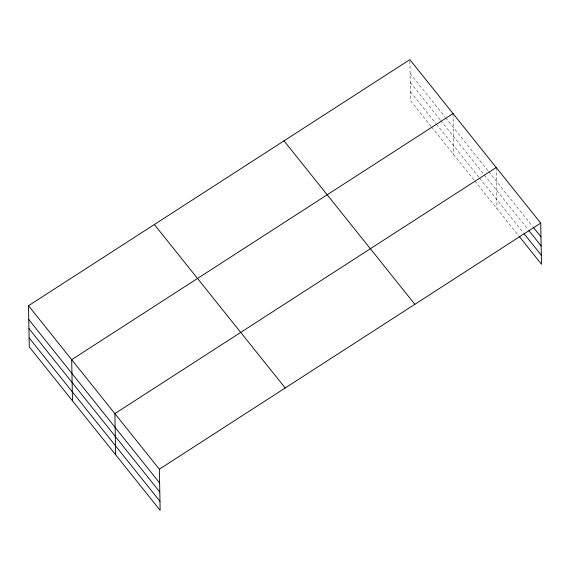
<?xml version="1.0" encoding="UTF-8"?>
<svg xmlns="http://www.w3.org/2000/svg" width="570" height="570" viewBox="0 0 570 570"><rect width="100%" height="100%" fill="white"/><g stroke="black" fill="none" stroke-linecap="round" stroke-linejoin="round"><path stroke-width="0.43" stroke-dasharray="2.85 2.14" d="M410.115 73.43L444.992 117M445.548 117.691L488.176 170.943M488.732 171.634L532.629 226.475M410.293 82.465L440.183 119.814M440.738 120.505L527.799 229.254M410.471 91.777L435.936 123.59M436.492 124.281L479.121 177.526M479.669 178.225L523.531 233.009M431.127 126.398L410.642 100.812L409.866 60.498M431.682 127.089L474.311 180.341M474.86 181.032L518.7 235.788M496.221 167.523L497.011 208.698M453.036 113.58L453.827 154.755"/><path stroke-width="0.85" d="M28.5 305.727L159.358 469.188L160.149 510.364L29.291 346.902L28.5 305.727L409.851 59.636L540.709 223.098L541.5 264.273L519.256 236.486M453.036 113.58L71.685 359.67L72.475 400.845M496.221 167.523L114.869 413.613L115.66 454.782M159.358 469.188L540.709 223.098M533.185 227.166L540.973 236.892M528.91 230.643L541.151 245.927M524.087 233.7L541.329 255.239M284.002 140.847L414.86 304.309M154.349 224.516L285.207 387.978M28.764 319.521L159.621 482.982M28.942 328.555L159.799 492.017M29.12 337.868L159.978 501.329"/></g></svg>
